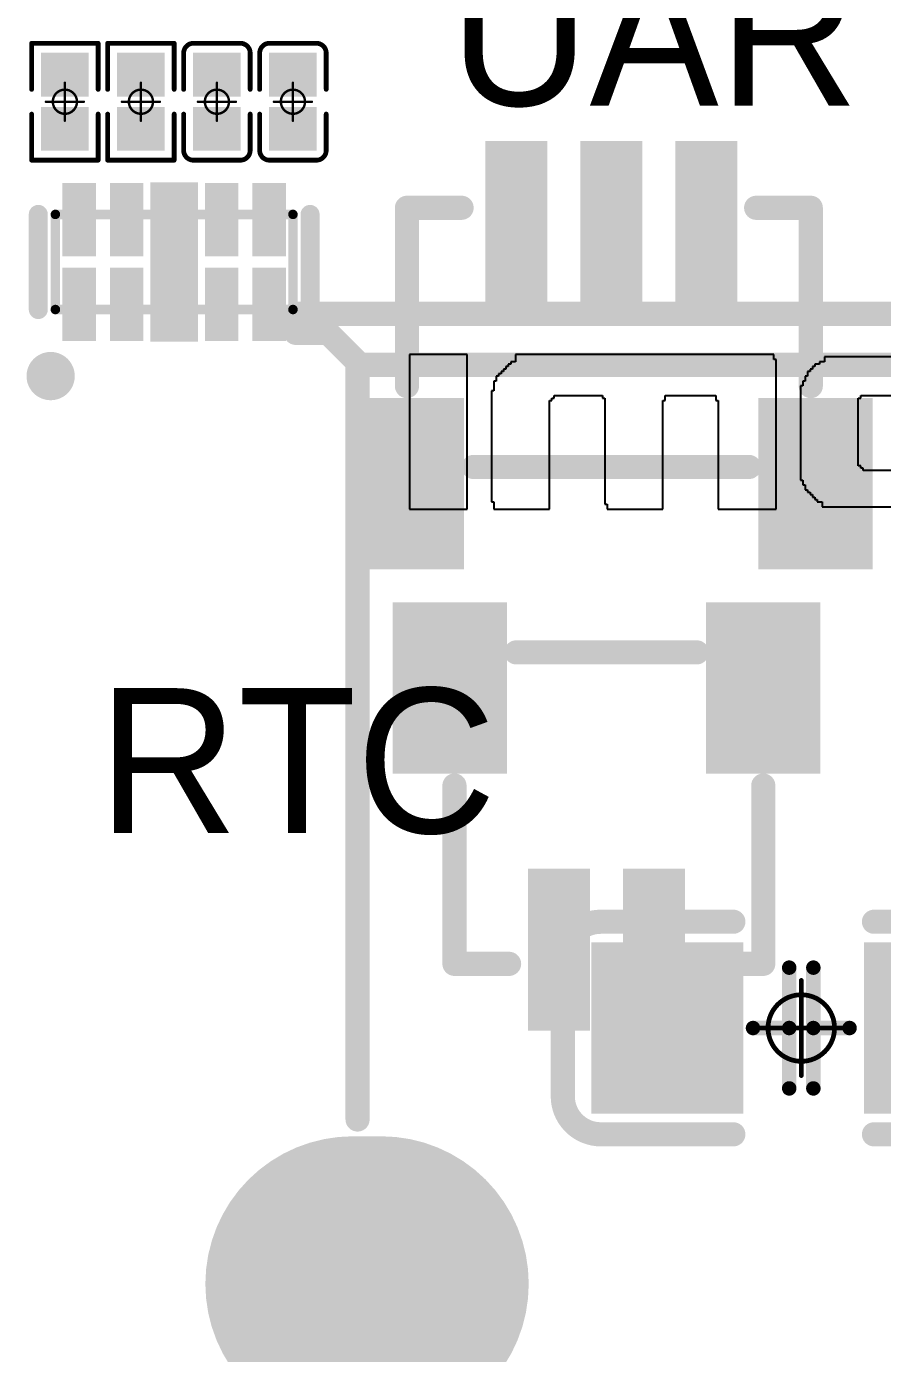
# Model space of a CAD drawing. Header units: millimetres. Extents: x 19.13 to 23.12, y 5.07 to 8.34.
# Drawn here: x 19.863 to 20.218, y 5.703 to 6.252 of the extents above; entities that cross this region are included whole.
import ezdxf

# ---------------------------------------------------------------- set-up
doc = ezdxf.new("R2010")
doc.units = ezdxf.units.MM
doc.header["$MEASUREMENT"] = 0
for name, color, linetype in [('BottomLayer', 5, 'Continuous'), ('BottomOverlay', 54, 'Continuous'), ('BottomPaste', 16, 'Continuous'), ('BottomSolder', 6, 'Continuous'), ('Mechanical13', 56, 'Continuous'), ('Mechanical15', 56, 'Continuous'), ('MidLayer1', 16, 'Continuous'), ('MidLayer2', 76, 'Continuous'), ('MidLayer3', 90, 'Continuous'), ('MidLayer4', 156, 'Continuous'), ('MultiLayer', 9, 'Continuous'), ('TopLayer', 1, 'Continuous'), ('TopOverlay', 2, 'Continuous'), ('TopPaste', 8, 'Continuous'), ('TopSolder', 216, 'Continuous')]:
    doc.layers.add(name, color=color, linetype=linetype)

# ---------------------------------------------------------------- blocks, each defined once
blk = doc.blocks.new('USB_HOST_2_112')
at = {"layer": 'BottomLayer', "const_width": 0.11417}
blk.add_lwpolyline([(0.11221, 0.26575), (0.11221, 0.25394)], dxfattribs=at)
at = {"layer": 'BottomLayer', "const_width": 0.05709}
for points in [[(0.08366, 0.26575, 1), (0.14075, 0.26575, 1)], [(0.08366, 0.25394, 1), (0.14075, 0.25394, 1)]]:
    blk.add_lwpolyline(points, format="xyb", close=True, dxfattribs=at)
at = {"layer": 'BottomSolder', "const_width": 0.12217}
blk.add_lwpolyline([(0.11221, 0.26575), (0.11221, 0.25394)], dxfattribs=at)
at = {"layer": 'BottomSolder', "const_width": 0.06109}
for points in [[(0.08166, 0.26575, 1), (0.14275, 0.26575, 1)], [(0.08166, 0.25394, 1), (0.14275, 0.25394, 1)]]:
    blk.add_lwpolyline(points, format="xyb", close=True, dxfattribs=at)
at = {"layer": 'MidLayer1', "const_width": 0.11417}
blk.add_lwpolyline([(0.11221, 0.26575), (0.11221, 0.25394)], dxfattribs=at)
at = {"layer": 'MidLayer1', "const_width": 0.05709}
for points in [[(0.08366, 0.26575, 1), (0.14075, 0.26575, 1)], [(0.08366, 0.25394, 1), (0.14075, 0.25394, 1)]]:
    blk.add_lwpolyline(points, format="xyb", close=True, dxfattribs=at)
at = {"layer": 'MidLayer2', "const_width": 0.11417}
blk.add_lwpolyline([(0.11221, 0.26575), (0.11221, 0.25394)], dxfattribs=at)
at = {"layer": 'MidLayer2', "const_width": 0.05709}
for points in [[(0.08366, 0.26575, 1), (0.14075, 0.26575, 1)], [(0.08366, 0.25394, 1), (0.14075, 0.25394, 1)]]:
    blk.add_lwpolyline(points, format="xyb", close=True, dxfattribs=at)
at = {"layer": 'MidLayer3', "const_width": 0.11417}
blk.add_lwpolyline([(0.11221, 0.26575), (0.11221, 0.25394)], dxfattribs=at)
at = {"layer": 'MidLayer3', "const_width": 0.05709}
for points in [[(0.08366, 0.26575, 1), (0.14075, 0.26575, 1)], [(0.08366, 0.25394, 1), (0.14075, 0.25394, 1)]]:
    blk.add_lwpolyline(points, format="xyb", close=True, dxfattribs=at)
at = {"layer": 'MidLayer4', "const_width": 0.11417}
blk.add_lwpolyline([(0.11221, 0.26575), (0.11221, 0.25394)], dxfattribs=at)
at = {"layer": 'MidLayer4', "const_width": 0.05709}
for points in [[(0.08366, 0.26575, 1), (0.14075, 0.26575, 1)], [(0.08366, 0.25394, 1), (0.14075, 0.25394, 1)]]:
    blk.add_lwpolyline(points, format="xyb", close=True, dxfattribs=at)
at = {"layer": 'MultiLayer', "const_width": 0.11417}
blk.add_lwpolyline([(0.11221, 0.26575), (0.11221, 0.25394)], dxfattribs=at)
at = {"layer": 'MultiLayer', "const_width": 0.05709}
for points in [[(0.08366, 0.26575, 1), (0.14075, 0.26575, 1)], [(0.08366, 0.25394, 1), (0.14075, 0.25394, 1)]]:
    blk.add_lwpolyline(points, format="xyb", close=True, dxfattribs=at)
at = {"layer": 'TopLayer', "const_width": 0.11417}
blk.add_lwpolyline([(0.11221, 0.26575), (0.11221, 0.25394)], dxfattribs=at)
at = {"layer": 'TopLayer', "const_width": 0.05709}
for points in [[(0.08366, 0.26575, 1), (0.14075, 0.26575, 1)], [(0.08366, 0.25394, 1), (0.14075, 0.25394, 1)]]:
    blk.add_lwpolyline(points, format="xyb", close=True, dxfattribs=at)
at = {"layer": 'TopOverlay', "const_width": 0.01}
for points in [[(0.51378, 0.28937), (0.50591, 0.28937)], [(0.50591, 0.27602), (0.50591, 0.28937)], [(0.51378, -0.28937), (0.51378, 0.28937)], [(0.49367, 0.26378), (0.50591, 0.27602)], [(0.49267, 0.26378), (0.18025, 0.26378)], [(0.49267, -0.26378), (0.49267, 0.26378)]]:
    blk.add_lwpolyline(points, dxfattribs=at)
at = {"layer": 'TopOverlay', "const_width": 0.005}
for points in [[(0.50341, 0.28937, 1), (0.50841, 0.28937, 1)], [(0.50341, 0.28937, 1), (0.50841, 0.28937, 1)], [(0.51128, 0.28937, 1), (0.51628, 0.28937, 1)], [(0.51128, 0.28937, 1), (0.51628, 0.28937, 1)], [(0.50341, 0.27602, 1), (0.50841, 0.27602, 1)], [(0.50341, 0.27602, 1), (0.50841, 0.27602, 1)], [(0.17775, 0.26378, 1), (0.18275, 0.26378, 1)], [(0.49017, 0.26378, 1), (0.49517, 0.26378, 1)], [(0.49017, 0.26378, 1), (0.49517, 0.26378, 1)], [(0.49117, 0.26378, 1), (0.49617, 0.26378, 1)]]:
    blk.add_lwpolyline(points, format="xyb", close=True, dxfattribs=at)
at = {"layer": 'TopSolder', "const_width": 0.12217}
blk.add_lwpolyline([(0.11221, 0.26575), (0.11221, 0.25394)], dxfattribs=at)
at = {"layer": 'TopSolder', "const_width": 0.06109}
for points in [[(0.08166, 0.26575, 1), (0.14275, 0.26575, 1)], [(0.08166, 0.25394, 1), (0.14275, 0.25394, 1)]]:
    blk.add_lwpolyline(points, format="xyb", close=True, dxfattribs=at)
blk = doc.blocks.new('C0201_128')
at = {"layer": 'Mechanical15'}
for points, const_width in [([(0.005, 0, 1), (-0.005, 0, 1)], 0.001), ([(-0.00025, 0.00787, 1), (0.00025, 0.00787, 1)], 0.0005), ([(-0.00812, 0, 1), (-0.00762, 0, 1)], 0.0005), ([(-0.00525, 0, 1), (-0.00475, 0, 1)], 0.0005), ([(0.00475, 0, 1), (0.00525, 0, 1)], 0.0005), ([(0.00762, 0, 1), (0.00812, 0, 1)], 0.0005), ([(-0.00025, -0.00787, 1), (0.00025, -0.00787, 1)], 0.0005)]:
    blk.add_lwpolyline(points, format="xyb", close=True, dxfattribs=dict(at, const_width=const_width))
at = {"layer": 'Mechanical15', "const_width": 0.001}
for points in [[(0, -0.00787), (0, 0.00787)], [(0.00787, 0), (-0.00787, 0)]]:
    blk.add_lwpolyline(points, dxfattribs=at)
at = {"layer": 'TopLayer'}
for points in [[(-0.01831, -0.00787), (-0.00413, -0.00787), (-0.01831, 0.00787), (-0.00413, 0.00787)], [(0.00413, -0.00787), (0.01831, -0.00787), (0.00413, 0.00787), (0.01831, 0.00787)]]:
    blk.add_solid(points, dxfattribs=at)
at = {"layer": 'TopOverlay', "const_width": 0.00197}
for points in [[(-0.02421, 0.0097, -0.414214), (-0.02013, 0.01378)], [(0.02013, 0.01378, -0.414214), (0.02421, 0.0097)], [(-0.02013, -0.01378, -0.414214), (-0.02421, -0.0097)], [(0.02421, -0.0097, -0.414214), (0.02013, -0.01378)]]:
    blk.add_lwpolyline(points, format="xyb", dxfattribs=at)
for points in [[(-0.00512, 0.01378), (-0.02013, 0.01378)], [(0.02013, 0.01378), (0.00512, 0.01378)], [(-0.02421, -0.0097), (-0.02421, 0.0097)], [(0.02421, -0.0097), (0.02421, 0.0097)], [(-0.00512, -0.01378), (-0.02013, -0.01378)], [(0.02013, -0.01378), (0.00512, -0.01378)]]:
    blk.add_lwpolyline(points, dxfattribs=at)
at = {"layer": 'TopOverlay', "const_width": 0.000984}
for points in [[(-0.02062, 0.01378, 1), (-0.01964, 0.01378, 1)], [(-0.02062, 0.01378, 1), (-0.01964, 0.01378, 1)], [(-0.00561, 0.01378, 1), (-0.00463, 0.01378, 1)], [(0.00463, 0.01378, 1), (0.00561, 0.01378, 1)], [(0.01964, 0.01378, 1), (0.02062, 0.01378, 1)], [(0.01964, 0.01378, 1), (0.02062, 0.01378, 1)], [(-0.0247, 0.0097, 1), (-0.02372, 0.0097, 1)], [(-0.0247, 0.0097, 1), (-0.02372, 0.0097, 1)], [(0.02372, 0.0097, 1), (0.0247, 0.0097, 1)], [(0.02372, 0.0097, 1), (0.0247, 0.0097, 1)], [(-0.0247, -0.0097, 1), (-0.02372, -0.0097, 1)], [(-0.0247, -0.0097, 1), (-0.02372, -0.0097, 1)], [(0.02372, -0.0097, 1), (0.0247, -0.0097, 1)], [(0.02372, -0.0097, 1), (0.0247, -0.0097, 1)], [(-0.02062, -0.01378, 1), (-0.01964, -0.01378, 1)], [(-0.02062, -0.01378, 1), (-0.01964, -0.01378, 1)], [(-0.00561, -0.01378, 1), (-0.00463, -0.01378, 1)], [(0.00463, -0.01378, 1), (0.00561, -0.01378, 1)], [(0.01964, -0.01378, 1), (0.02062, -0.01378, 1)], [(0.01964, -0.01378, 1), (0.02062, -0.01378, 1)]]:
    blk.add_lwpolyline(points, format="xyb", close=True, dxfattribs=at)
at = {"layer": 'TopPaste'}
for points in [[(-0.01831, -0.00787), (-0.00413, -0.00787), (-0.01831, 0.00787), (-0.00413, 0.00787)], [(0.00413, -0.00787), (0.01831, -0.00787), (0.00413, 0.00787), (0.01831, 0.00787)]]:
    blk.add_solid(points, dxfattribs=at)
at = {"layer": 'TopSolder'}
for points in [[(-0.02031, -0.00987), (-0.00213, -0.00987), (-0.02031, 0.00987), (-0.00213, 0.00987)], [(0.00213, -0.00987), (0.02031, -0.00987), (0.00213, 0.00987), (0.02031, 0.00987)]]:
    blk.add_solid(points, dxfattribs=at)
blk = doc.blocks.new('C0201_130')
at = {"layer": 'Mechanical15'}
for points, const_width in [([(0.005, 0, 1), (-0.005, 0, 1)], 0.001), ([(-0.00025, 0.00787, 1), (0.00025, 0.00787, 1)], 0.0005), ([(-0.00812, 0, 1), (-0.00762, 0, 1)], 0.0005), ([(-0.00525, 0, 1), (-0.00475, 0, 1)], 0.0005), ([(0.00475, 0, 1), (0.00525, 0, 1)], 0.0005), ([(0.00762, 0, 1), (0.00812, 0, 1)], 0.0005), ([(-0.00025, -0.00787, 1), (0.00025, -0.00787, 1)], 0.0005)]:
    blk.add_lwpolyline(points, format="xyb", close=True, dxfattribs=dict(at, const_width=const_width))
at = {"layer": 'Mechanical15', "const_width": 0.001}
for points in [[(0, -0.00787), (0, 0.00787)], [(0.00787, 0), (-0.00787, 0)]]:
    blk.add_lwpolyline(points, dxfattribs=at)
at = {"layer": 'TopLayer'}
for points in [[(-0.01831, -0.00787), (-0.00413, -0.00787), (-0.01831, 0.00787), (-0.00413, 0.00787)], [(0.00413, -0.00787), (0.01831, -0.00787), (0.00413, 0.00787), (0.01831, 0.00787)]]:
    blk.add_solid(points, dxfattribs=at)
at = {"layer": 'TopOverlay', "const_width": 0.00197}
for points in [[(-0.02421, 0.0097, -0.414214), (-0.02013, 0.01378)], [(0.02013, 0.01378, -0.414214), (0.02421, 0.0097)], [(-0.02013, -0.01378, -0.414214), (-0.02421, -0.0097)], [(0.02421, -0.0097, -0.414214), (0.02013, -0.01378)]]:
    blk.add_lwpolyline(points, format="xyb", dxfattribs=at)
for points in [[(-0.00512, 0.01378), (-0.02013, 0.01378)], [(0.02013, 0.01378), (0.00512, 0.01378)], [(-0.02421, -0.0097), (-0.02421, 0.0097)], [(0.02421, -0.0097), (0.02421, 0.0097)], [(-0.00512, -0.01378), (-0.02013, -0.01378)], [(0.02013, -0.01378), (0.00512, -0.01378)]]:
    blk.add_lwpolyline(points, dxfattribs=at)
at = {"layer": 'TopOverlay', "const_width": 0.000984}
for points in [[(-0.02062, 0.01378, 1), (-0.01964, 0.01378, 1)], [(-0.02062, 0.01378, 1), (-0.01964, 0.01378, 1)], [(-0.00561, 0.01378, 1), (-0.00463, 0.01378, 1)], [(0.00463, 0.01378, 1), (0.00561, 0.01378, 1)], [(0.01964, 0.01378, 1), (0.02062, 0.01378, 1)], [(0.01964, 0.01378, 1), (0.02062, 0.01378, 1)], [(-0.0247, 0.0097, 1), (-0.02372, 0.0097, 1)], [(-0.0247, 0.0097, 1), (-0.02372, 0.0097, 1)], [(0.02372, 0.0097, 1), (0.0247, 0.0097, 1)], [(0.02372, 0.0097, 1), (0.0247, 0.0097, 1)], [(-0.0247, -0.0097, 1), (-0.02372, -0.0097, 1)], [(-0.0247, -0.0097, 1), (-0.02372, -0.0097, 1)], [(0.02372, -0.0097, 1), (0.0247, -0.0097, 1)], [(0.02372, -0.0097, 1), (0.0247, -0.0097, 1)], [(-0.02062, -0.01378, 1), (-0.01964, -0.01378, 1)], [(-0.02062, -0.01378, 1), (-0.01964, -0.01378, 1)], [(-0.00561, -0.01378, 1), (-0.00463, -0.01378, 1)], [(0.00463, -0.01378, 1), (0.00561, -0.01378, 1)], [(0.01964, -0.01378, 1), (0.02062, -0.01378, 1)], [(0.01964, -0.01378, 1), (0.02062, -0.01378, 1)]]:
    blk.add_lwpolyline(points, format="xyb", close=True, dxfattribs=at)
at = {"layer": 'TopPaste'}
for points in [[(-0.01831, -0.00787), (-0.00413, -0.00787), (-0.01831, 0.00787), (-0.00413, 0.00787)], [(0.00413, -0.00787), (0.01831, -0.00787), (0.00413, 0.00787), (0.01831, 0.00787)]]:
    blk.add_solid(points, dxfattribs=at)
at = {"layer": 'TopSolder'}
for points in [[(-0.02031, -0.00987), (-0.00213, -0.00987), (-0.02031, 0.00987), (-0.00213, 0.00987)], [(0.00213, -0.00987), (0.02031, -0.00987), (0.00213, 0.00987), (0.02031, 0.00987)]]:
    blk.add_solid(points, dxfattribs=at)
blk = doc.blocks.new('R0201_307')
at = {"layer": 'Mechanical15'}
for points, const_width in [([(0.005, 0, 1), (-0.005, 0, 1)], 0.001), ([(-0.00025, 0.00787, 1), (0.00025, 0.00787, 1)], 0.0005), ([(-0.00812, 0, 1), (-0.00762, 0, 1)], 0.0005), ([(-0.00525, 0, 1), (-0.00475, 0, 1)], 0.0005), ([(0.00475, 0, 1), (0.00525, 0, 1)], 0.0005), ([(0.00762, 0, 1), (0.00812, 0, 1)], 0.0005), ([(-0.00025, -0.00787, 1), (0.00025, -0.00787, 1)], 0.0005)]:
    blk.add_lwpolyline(points, format="xyb", close=True, dxfattribs=dict(at, const_width=const_width))
at = {"layer": 'Mechanical15', "const_width": 0.001}
for points in [[(0, -0.00787), (0, 0.00787)], [(0.00787, 0), (-0.00787, 0)]]:
    blk.add_lwpolyline(points, dxfattribs=at)
at = {"layer": 'TopLayer'}
for points in [[(-0.01831, -0.00787), (-0.00413, -0.00787), (-0.01831, 0.00787), (-0.00413, 0.00787)], [(0.00413, -0.00787), (0.01831, -0.00787), (0.00413, 0.00787), (0.01831, 0.00787)]]:
    blk.add_solid(points, dxfattribs=at)
at = {"layer": 'TopOverlay', "const_width": 0.00197}
for points in [[(-0.00512, 0.01378), (-0.02421, 0.01378)], [(-0.02421, -0.01378), (-0.02421, 0.01378)], [(0.02421, 0.01378), (0.00512, 0.01378)], [(0.02421, -0.01378), (0.02421, 0.01378)], [(-0.00512, -0.01378), (-0.02421, -0.01378)], [(0.02421, -0.01378), (0.00512, -0.01378)]]:
    blk.add_lwpolyline(points, dxfattribs=at)
at = {"layer": 'TopOverlay', "const_width": 0.000984}
for points in [[(-0.0247, 0.01378, 1), (-0.02372, 0.01378, 1)], [(-0.0247, 0.01378, 1), (-0.02372, 0.01378, 1)], [(-0.00561, 0.01378, 1), (-0.00463, 0.01378, 1)], [(0.00463, 0.01378, 1), (0.00561, 0.01378, 1)], [(0.02372, 0.01378, 1), (0.0247, 0.01378, 1)], [(0.02372, 0.01378, 1), (0.0247, 0.01378, 1)], [(-0.0247, -0.01378, 1), (-0.02372, -0.01378, 1)], [(-0.0247, -0.01378, 1), (-0.02372, -0.01378, 1)], [(-0.00561, -0.01378, 1), (-0.00463, -0.01378, 1)], [(0.00463, -0.01378, 1), (0.00561, -0.01378, 1)], [(0.02372, -0.01378, 1), (0.0247, -0.01378, 1)], [(0.02372, -0.01378, 1), (0.0247, -0.01378, 1)]]:
    blk.add_lwpolyline(points, format="xyb", close=True, dxfattribs=at)
at = {"layer": 'TopPaste'}
for points in [[(-0.01831, -0.00787), (-0.00413, -0.00787), (-0.01831, 0.00787), (-0.00413, 0.00787)], [(0.00413, -0.00787), (0.01831, -0.00787), (0.00413, 0.00787), (0.01831, 0.00787)]]:
    blk.add_solid(points, dxfattribs=at)
at = {"layer": 'TopSolder'}
for points in [[(-0.02031, -0.00987), (-0.00213, -0.00987), (-0.02031, 0.00987), (-0.00213, 0.00987)], [(0.00213, -0.00987), (0.02031, -0.00987), (0.00213, 0.00987), (0.02031, 0.00987)]]:
    blk.add_solid(points, dxfattribs=at)
blk = doc.blocks.new('R0201_309')
at = {"layer": 'Mechanical15'}
for points, const_width in [([(0.005, 0, 1), (-0.005, 0, 1)], 0.001), ([(-0.00025, 0.00787, 1), (0.00025, 0.00787, 1)], 0.0005), ([(-0.00812, 0, 1), (-0.00762, 0, 1)], 0.0005), ([(-0.00525, 0, 1), (-0.00475, 0, 1)], 0.0005), ([(0.00475, 0, 1), (0.00525, 0, 1)], 0.0005), ([(0.00762, 0, 1), (0.00812, 0, 1)], 0.0005), ([(-0.00025, -0.00787, 1), (0.00025, -0.00787, 1)], 0.0005)]:
    blk.add_lwpolyline(points, format="xyb", close=True, dxfattribs=dict(at, const_width=const_width))
at = {"layer": 'Mechanical15', "const_width": 0.001}
for points in [[(0, -0.00787), (0, 0.00787)], [(0.00787, 0), (-0.00787, 0)]]:
    blk.add_lwpolyline(points, dxfattribs=at)
at = {"layer": 'TopLayer'}
for points in [[(-0.01831, -0.00787), (-0.00413, -0.00787), (-0.01831, 0.00787), (-0.00413, 0.00787)], [(0.00413, -0.00787), (0.01831, -0.00787), (0.00413, 0.00787), (0.01831, 0.00787)]]:
    blk.add_solid(points, dxfattribs=at)
at = {"layer": 'TopOverlay', "const_width": 0.00197}
for points in [[(-0.00512, 0.01378), (-0.02421, 0.01378)], [(-0.02421, -0.01378), (-0.02421, 0.01378)], [(0.02421, 0.01378), (0.00512, 0.01378)], [(0.02421, -0.01378), (0.02421, 0.01378)], [(-0.00512, -0.01378), (-0.02421, -0.01378)], [(0.02421, -0.01378), (0.00512, -0.01378)]]:
    blk.add_lwpolyline(points, dxfattribs=at)
at = {"layer": 'TopOverlay', "const_width": 0.000984}
for points in [[(-0.0247, 0.01378, 1), (-0.02372, 0.01378, 1)], [(-0.0247, 0.01378, 1), (-0.02372, 0.01378, 1)], [(-0.00561, 0.01378, 1), (-0.00463, 0.01378, 1)], [(0.00463, 0.01378, 1), (0.00561, 0.01378, 1)], [(0.02372, 0.01378, 1), (0.0247, 0.01378, 1)], [(0.02372, 0.01378, 1), (0.0247, 0.01378, 1)], [(-0.0247, -0.01378, 1), (-0.02372, -0.01378, 1)], [(-0.0247, -0.01378, 1), (-0.02372, -0.01378, 1)], [(-0.00561, -0.01378, 1), (-0.00463, -0.01378, 1)], [(0.00463, -0.01378, 1), (0.00561, -0.01378, 1)], [(0.02372, -0.01378, 1), (0.0247, -0.01378, 1)], [(0.02372, -0.01378, 1), (0.0247, -0.01378, 1)]]:
    blk.add_lwpolyline(points, format="xyb", close=True, dxfattribs=at)
at = {"layer": 'TopPaste'}
for points in [[(-0.01831, -0.00787), (-0.00413, -0.00787), (-0.01831, 0.00787), (-0.00413, 0.00787)], [(0.00413, -0.00787), (0.01831, -0.00787), (0.00413, 0.00787), (0.01831, 0.00787)]]:
    blk.add_solid(points, dxfattribs=at)
at = {"layer": 'TopSolder'}
for points in [[(-0.02031, -0.00987), (-0.00213, -0.00987), (-0.02031, 0.00987), (-0.00213, 0.00987)], [(0.00213, -0.00987), (0.02031, -0.00987), (0.00213, 0.00987), (0.02031, 0.00987)]]:
    blk.add_solid(points, dxfattribs=at)
blk = doc.blocks.new('C1206_B_437')
at = {"layer": 'BottomLayer'}
for points in [[(-0.08301, -0.0315), (-0.02801, -0.0315), (-0.08301, 0.0315), (-0.02801, 0.0315)], [(0.02998, -0.0315), (0.08498, -0.0315), (0.02998, 0.0315), (0.08498, 0.0315)]]:
    blk.add_solid(points, dxfattribs=at)
at = {"layer": 'BottomOverlay', "const_width": 0.01}
for points in [[(-0.09882, 0.02825, -0.414214), (-0.08307, 0.044)], [(0.08504, 0.044, -0.414214), (0.10079, 0.02825)], [(-0.08307, -0.044, -0.414214), (-0.09882, -0.02825)], [(0.10079, -0.02825, -0.414214), (0.08504, -0.044)]]:
    blk.add_lwpolyline(points, format="xyb", dxfattribs=at)
at = {"layer": 'BottomOverlay'}
for points, const_width in [([(-0.08346, 0.044), (-0.02815, 0.044)], 0.01), ([(0.03012, 0.044), (0.08543, 0.044)], 0.01), ([(-0.09882, -0.02825), (-0.09882, 0.02717)], 0.01), ([(-0.005, -0.025), (-0.005, 0.025)], 0.006), ([(0.005, -0.025), (0.005, 0.025)], 0.006), ([(0.10079, -0.02825), (0.10079, 0.02717)], 0.01), ([(-0.02, 0), (-0.005, 0)], 0.006), ([(0.005, 0), (0.02, 0)], 0.006), ([(-0.08346, -0.044), (-0.02815, -0.044)], 0.01), ([(0.03012, -0.044), (0.08543, -0.044)], 0.01)]:
    blk.add_lwpolyline(points, dxfattribs=dict(at, const_width=const_width))
for points, const_width in [([(-0.08596, 0.044, 1), (-0.08096, 0.044, 1)], 0.005), ([(-0.08557, 0.044, 1), (-0.08057, 0.044, 1)], 0.005), ([(-0.03065, 0.044, 1), (-0.02565, 0.044, 1)], 0.005), ([(0.02762, 0.044, 1), (0.03262, 0.044, 1)], 0.005), ([(0.08254, 0.044, 1), (0.08754, 0.044, 1)], 0.005), ([(0.08293, 0.044, 1), (0.08793, 0.044, 1)], 0.005), ([(-0.10132, 0.02825, 1), (-0.09632, 0.02825, 1)], 0.005), ([(0.09829, 0.02825, 1), (0.10329, 0.02825, 1)], 0.005), ([(-0.10132, 0.02717, 1), (-0.09632, 0.02717, 1)], 0.005), ([(-0.0065, 0.025, 1), (-0.0035, 0.025, 1)], 0.003), ([(0.0035, 0.025, 1), (0.0065, 0.025, 1)], 0.003), ([(0.09829, 0.02717, 1), (0.10329, 0.02717, 1)], 0.005), ([(-0.0215, 0, 1), (-0.0185, 0, 1)], 0.003), ([(-0.0065, 0, 1), (-0.0035, 0, 1)], 0.003), ([(0.0035, 0, 1), (0.0065, 0, 1)], 0.003), ([(0.0185, 0, 1), (0.0215, 0, 1)], 0.003), ([(-0.10132, -0.02825, 1), (-0.09632, -0.02825, 1)], 0.005), ([(-0.10132, -0.02825, 1), (-0.09632, -0.02825, 1)], 0.005), ([(-0.0065, -0.025, 1), (-0.0035, -0.025, 1)], 0.003), ([(0.0035, -0.025, 1), (0.0065, -0.025, 1)], 0.003), ([(0.09829, -0.02825, 1), (0.10329, -0.02825, 1)], 0.005), ([(0.09829, -0.02825, 1), (0.10329, -0.02825, 1)], 0.005), ([(-0.08596, -0.044, 1), (-0.08096, -0.044, 1)], 0.005), ([(-0.08557, -0.044, 1), (-0.08057, -0.044, 1)], 0.005), ([(-0.03065, -0.044, 1), (-0.02565, -0.044, 1)], 0.005), ([(0.02762, -0.044, 1), (0.03262, -0.044, 1)], 0.005), ([(0.08254, -0.044, 1), (0.08754, -0.044, 1)], 0.005), ([(0.08293, -0.044, 1), (0.08793, -0.044, 1)], 0.005)]:
    blk.add_lwpolyline(points, format="xyb", close=True, dxfattribs=dict(at, const_width=const_width))
at = {"layer": 'BottomPaste'}
for points in [[(-0.08301, -0.0315), (-0.02801, -0.0315), (-0.08301, 0.0315), (-0.02801, 0.0315)], [(0.02998, -0.0315), (0.08498, -0.0315), (0.02998, 0.0315), (0.08498, 0.0315)]]:
    blk.add_solid(points, dxfattribs=at)
at = {"layer": 'BottomSolder'}
for points in [[(-0.08701, -0.0355), (-0.02401, -0.0355), (-0.08701, 0.0355), (-0.02401, 0.0355)], [(0.02598, -0.0355), (0.08898, -0.0355), (0.02598, 0.0355), (0.08898, 0.0355)]]:
    blk.add_solid(points, dxfattribs=at)
at = {"layer": 'Mechanical15', "const_width": 0.00197}
for points in [[(0, -0.01969), (0, 0.01969)], [(-0.01969, 0), (0.01969, 0)]]:
    blk.add_lwpolyline(points, dxfattribs=at)
at = {"layer": 'Mechanical15'}
for points, const_width in [([(-0.00049, 0.01969, 1), (0.00049, 0.01969, 1)], 0.000984), ([(0.01378, 0, 1), (-0.01378, 0, 1)], 0.00197), ([(-0.02018, 0, 1), (-0.01919, 0, 1)], 0.000984), ([(-0.01427, 0, 1), (-0.01329, 0, 1)], 0.000984), ([(0.01329, 0, 1), (0.01427, 0, 1)], 0.000984), ([(0.01919, 0, 1), (0.02018, 0, 1)], 0.000984), ([(-0.00049, -0.01969, 1), (0.00049, -0.01969, 1)], 0.000984)]:
    blk.add_lwpolyline(points, format="xyb", close=True, dxfattribs=dict(at, const_width=const_width))
blk = doc.blocks.new('DSON_10_442')
at = {"layer": 'Mechanical13', "const_width": 0.00394}
for points in [[(-0.04921, 0.01969), (0.04921, 0.01969)], [(-0.04921, -0.01969), (-0.04921, 0.01969)], [(0.04921, -0.01969), (0.04921, 0.01969)], [(-0.04921, -0.01969), (0.04921, -0.01969)]]:
    blk.add_lwpolyline(points, dxfattribs=at)
at = {"layer": 'Mechanical13', "const_width": 0.00197}
for points in [[(-0.0502, 0.01969, 1), (-0.04823, 0.01969, 1)], [(-0.0502, 0.01969, 1), (-0.04823, 0.01969, 1)], [(0.04823, 0.01969, 1), (0.0502, 0.01969, 1)], [(0.04823, 0.01969, 1), (0.0502, 0.01969, 1)], [(-0.0502, -0.01969, 1), (-0.04823, -0.01969, 1)], [(-0.0502, -0.01969, 1), (-0.04823, -0.01969, 1)], [(0.04823, -0.01969, 1), (0.0502, -0.01969, 1)], [(0.04823, -0.01969, 1), (0.0502, -0.01969, 1)]]:
    blk.add_lwpolyline(points, format="xyb", close=True, dxfattribs=at)
at = {"layer": 'TopLayer'}
for points in [[(-0.04429, 0.00431), (-0.03445, 0.00431), (-0.04429, 0.03069), (-0.03445, 0.03069)], [(-0.02461, 0.00431), (-0.01476, 0.00431), (-0.02461, 0.03069), (-0.01476, 0.03069)], [(-0.00787, -0.004), (0.00787, -0.004), (-0.00787, 0.031), (0.00787, 0.031)], [(0.01476, 0.00431), (0.02461, 0.00431), (0.01476, 0.03069), (0.02461, 0.03069)], [(0.03445, 0.00431), (0.04429, 0.00431), (0.03445, 0.03069), (0.04429, 0.03069)], [(-0.00787, -0.031), (0.00787, -0.031), (-0.00787, 0.004), (0.00787, 0.004)], [(-0.04429, -0.03069), (-0.03445, -0.03069), (-0.04429, -0.00431), (-0.03445, -0.00431)], [(-0.02461, -0.03069), (-0.01476, -0.03069), (-0.02461, -0.00431), (-0.01476, -0.00431)], [(0.01476, -0.03069), (0.02461, -0.03069), (0.01476, -0.00431), (0.02461, -0.00431)], [(0.03445, -0.03069), (0.04429, -0.03069), (0.03445, -0.00431), (0.04429, -0.00431)]]:
    blk.add_solid(points, dxfattribs=at)
at = {"layer": 'TopOverlay', "const_width": 0.00787}
for points in [[(-0.0563, -0.01969), (-0.0563, 0.01969)], [(0.0563, -0.01969), (0.0563, 0.01969)]]:
    blk.add_lwpolyline(points, dxfattribs=at)
at = {"layer": 'TopOverlay'}
for points, const_width in [([(-0.05827, 0.01969, 1), (-0.05433, 0.01969, 1)], 0.00394), ([(0.05433, 0.01969, 1), (0.05827, 0.01969, 1)], 0.00394), ([(-0.05827, -0.01969, 1), (-0.05433, -0.01969, 1)], 0.00394), ([(0.05433, -0.01969, 1), (0.05827, -0.01969, 1)], 0.00394), ([(-0.04618, -0.04724, 1), (-0.05618, -0.04724, 1)], 0.01), ([(-0.05868, -0.04724, 1), (-0.05368, -0.04724, 1)], 0.005), ([(-0.04868, -0.04724, 1), (-0.04368, -0.04724, 1)], 0.005)]:
    blk.add_lwpolyline(points, format="xyb", close=True, dxfattribs=dict(at, const_width=const_width))
at = {"layer": 'TopPaste'}
for points in [[(-0.04429, 0.00431), (-0.03445, 0.00431), (-0.04429, 0.03069), (-0.03445, 0.03069)], [(-0.02461, 0.00431), (-0.01476, 0.00431), (-0.02461, 0.03069), (-0.01476, 0.03069)], [(-0.00787, -0.004), (0.00787, -0.004), (-0.00787, 0.031), (0.00787, 0.031)], [(0.01476, 0.00431), (0.02461, 0.00431), (0.01476, 0.03069), (0.02461, 0.03069)], [(0.03445, 0.00431), (0.04429, 0.00431), (0.03445, 0.03069), (0.04429, 0.03069)], [(-0.00787, -0.031), (0.00787, -0.031), (-0.00787, 0.004), (0.00787, 0.004)], [(-0.04429, -0.03069), (-0.03445, -0.03069), (-0.04429, -0.00431), (-0.03445, -0.00431)], [(-0.02461, -0.03069), (-0.01476, -0.03069), (-0.02461, -0.00431), (-0.01476, -0.00431)], [(0.01476, -0.03069), (0.02461, -0.03069), (0.01476, -0.00431), (0.02461, -0.00431)], [(0.03445, -0.03069), (0.04429, -0.03069), (0.03445, -0.00431), (0.04429, -0.00431)]]:
    blk.add_solid(points, dxfattribs=at)
at = {"layer": 'TopSolder'}
for points in [[(-0.00987, -0.006), (0.00987, -0.006), (-0.00987, 0.033), (0.00987, 0.033)], [(-0.04629, 0.00231), (-0.03245, 0.00231), (-0.04629, 0.03269), (-0.03245, 0.03269)], [(-0.02661, 0.00231), (-0.01276, 0.00231), (-0.02661, 0.03269), (-0.01276, 0.03269)], [(0.01276, 0.00231), (0.02661, 0.00231), (0.01276, 0.03269), (0.02661, 0.03269)], [(0.03245, 0.00231), (0.04629, 0.00231), (0.03245, 0.03269), (0.04629, 0.03269)], [(-0.00987, -0.033), (0.00987, -0.033), (-0.00987, 0.006), (0.00987, 0.006)], [(-0.04629, -0.03269), (-0.03245, -0.03269), (-0.04629, -0.00231), (-0.03245, -0.00231)], [(-0.02661, -0.03269), (-0.01276, -0.03269), (-0.02661, -0.00231), (-0.01276, -0.00231)], [(0.01276, -0.03269), (0.02661, -0.03269), (0.01276, -0.00231), (0.02661, -0.00231)], [(0.03245, -0.03269), (0.04629, -0.03269), (0.03245, -0.00231), (0.04629, -0.00231)]]:
    blk.add_solid(points, dxfattribs=at)
blk = doc.blocks.new('SH1_0_2P_VM_445')
at = {"layer": 'TopLayer'}
for points in [[(-0.02854, 0.02461), (-0.01083, 0.02461), (-0.02854, 0.08366), (-0.01083, 0.08366)], [(0.01083, 0.02461), (0.02854, 0.02461), (0.01083, 0.08366), (0.02854, 0.08366)], [(-0.08465, -0.08563), (-0.04528, -0.08563), (-0.08465, -0.02264), (-0.04528, -0.02264)], [(0.08465, -0.02264), (0.04528, -0.02264), (0.08465, -0.08563), (0.04528, -0.08563)]]:
    blk.add_solid(points, dxfattribs=at)
at = {"layer": 'TopOverlay', "const_width": 0.01}
for points in [[(-0.04232, 0.06004), (-0.06496, 0.06004)], [(-0.06496, 0.06004), (-0.06496, -0.01378)], [(0.06299, 0.06004), (0.04035, 0.06004)], [(0.06299, 0.06004), (0.06299, -0.01378)], [(0.0374, -0.0689), (-0.0374, -0.0689)]]:
    blk.add_lwpolyline(points, dxfattribs=at)
at = {"layer": 'TopOverlay', "const_width": 0.005}
for points in [[(-0.06746, 0.06004, 1), (-0.06246, 0.06004, 1)], [(-0.06746, 0.06004, 1), (-0.06246, 0.06004, 1)], [(-0.04482, 0.06004, 1), (-0.03982, 0.06004, 1)], [(0.03785, 0.06004, 1), (0.04285, 0.06004, 1)], [(0.06049, 0.06004, 1), (0.06549, 0.06004, 1)], [(0.06049, 0.06004, 1), (0.06549, 0.06004, 1)], [(-0.06746, -0.01378, 1), (-0.06246, -0.01378, 1)], [(0.06049, -0.01378, 1), (0.06549, -0.01378, 1)], [(-0.0399, -0.0689, 1), (-0.0349, -0.0689, 1)], [(0.0349, -0.0689, 1), (0.0399, -0.0689, 1)]]:
    blk.add_lwpolyline(points, format="xyb", close=True, dxfattribs=at)
at = {"layer": 'TopPaste'}
for points in [[(-0.02854, 0.02461), (-0.01083, 0.02461), (-0.02854, 0.08366), (-0.01083, 0.08366)], [(0.01083, 0.02461), (0.02854, 0.02461), (0.01083, 0.08366), (0.02854, 0.08366)], [(-0.08465, -0.08563), (-0.04528, -0.08563), (-0.08465, -0.02264), (-0.04528, -0.02264)], [(0.08465, -0.02264), (0.04528, -0.02264), (0.08465, -0.08563), (0.04528, -0.08563)]]:
    blk.add_solid(points, dxfattribs=at)
at = {"layer": 'TopSolder'}
for points in [[(-0.03254, 0.02061), (-0.00683, 0.02061), (-0.03254, 0.08766), (-0.00683, 0.08766)], [(0.00683, 0.02061), (0.03254, 0.02061), (0.00683, 0.08766), (0.03254, 0.08766)], [(-0.08865, -0.08963), (-0.04128, -0.08963), (-0.08865, -0.01864), (-0.04128, -0.01864)], [(0.08865, -0.01864), (0.04128, -0.01864), (0.08865, -0.08963), (0.04128, -0.08963)]]:
    blk.add_solid(points, dxfattribs=at)
blk = doc.blocks.new('SH1_0_3P_VM_506')
at = {"layer": 'TopLayer'}
for points in [[(-0.04823, 0.02854), (-0.03051, 0.02854), (-0.04823, 0.0876), (-0.03051, 0.0876)], [(-0.00886, 0.02854), (0.00886, 0.02854), (-0.00886, 0.0876), (0.00886, 0.0876)], [(0.03051, 0.02854), (0.04823, 0.02854), (0.03051, 0.0876), (0.04823, 0.0876)], [(-0.10434, -0.08169), (-0.06497, -0.08169), (-0.10434, -0.0187), (-0.06497, -0.0187)], [(0.10434, -0.0187), (0.06497, -0.0187), (0.10434, -0.08169), (0.06497, -0.08169)]]:
    blk.add_solid(points, dxfattribs=at)
at = {"layer": 'TopOverlay', "const_width": 0.01}
for points in [[(-0.08465, 0.06398), (-0.06201, 0.06398)], [(-0.08465, -0.00984), (-0.08465, 0.06398)], [(0.06004, 0.06398), (0.08268, 0.06398)], [(0.08268, -0.00984), (0.08268, 0.06398)], [(-0.05709, -0.04331), (0.05709, -0.04331)]]:
    blk.add_lwpolyline(points, dxfattribs=at)
at = {"layer": 'TopOverlay', "const_width": 0.005}
for points in [[(-0.08715, 0.06398, 1), (-0.08215, 0.06398, 1)], [(-0.08715, 0.06398, 1), (-0.08215, 0.06398, 1)], [(-0.06451, 0.06398, 1), (-0.05951, 0.06398, 1)], [(0.05754, 0.06398, 1), (0.06254, 0.06398, 1)], [(0.08018, 0.06398, 1), (0.08518, 0.06398, 1)], [(0.08018, 0.06398, 1), (0.08518, 0.06398, 1)], [(-0.08715, -0.00984, 1), (-0.08215, -0.00984, 1)], [(0.08018, -0.00984, 1), (0.08518, -0.00984, 1)], [(-0.05959, -0.04331, 1), (-0.05459, -0.04331, 1)], [(0.05459, -0.04331, 1), (0.05959, -0.04331, 1)]]:
    blk.add_lwpolyline(points, format="xyb", close=True, dxfattribs=at)
at = {"layer": 'TopPaste'}
for points in [[(-0.04823, 0.02854), (-0.03051, 0.02854), (-0.04823, 0.0876), (-0.03051, 0.0876)], [(-0.00886, 0.02854), (0.00886, 0.02854), (-0.00886, 0.0876), (0.00886, 0.0876)], [(0.03051, 0.02854), (0.04823, 0.02854), (0.03051, 0.0876), (0.04823, 0.0876)], [(-0.10434, -0.08169), (-0.06497, -0.08169), (-0.10434, -0.0187), (-0.06497, -0.0187)], [(0.10434, -0.0187), (0.06497, -0.0187), (0.10434, -0.08169), (0.06497, -0.08169)]]:
    blk.add_solid(points, dxfattribs=at)
at = {"layer": 'TopSolder'}
for points in [[(-0.05223, 0.02454), (-0.02651, 0.02454), (-0.05223, 0.0916), (-0.02651, 0.0916)], [(-0.01286, 0.02454), (0.01286, 0.02454), (-0.01286, 0.0916), (0.01286, 0.0916)], [(0.02651, 0.02454), (0.05223, 0.02454), (0.02651, 0.0916), (0.05223, 0.0916)], [(-0.10834, -0.08569), (-0.06097, -0.08569), (-0.10834, -0.0147), (-0.06097, -0.0147)], [(0.10834, -0.0147), (0.06097, -0.0147), (0.10834, -0.08569), (0.06097, -0.08569)]]:
    blk.add_solid(points, dxfattribs=at)
blk = doc.blocks.new('HDMI_LOGO_365_70MIL__B_515')
at = {"layer": 'BottomOverlay'}
for p, q in [((-0.16575, 0.02928), (-0.1907, 0.02928)), ((-0.1907, 0.02928), (-0.1907, -0.03472)), ((-0.1657, 0.02628), (-0.16575, 0.02928)), ((-0.0977, 0.02928), (-0.1227, 0.02928)), ((-0.1227, 0.02928), (-0.1227, 0.00828)), ((-0.0977, -0.03472), (-0.0977, 0.02928)), ((-0.0027, 0.02828), (-0.0867, 0.02828)), ((-0.0867, 0.02828), (-0.0867, 0.02728)), ((-0.0027, 0.02628), (-0.0027, 0.02828)), ((0.0403, 0.02928), (0.0163, 0.02928)), ((0.0163, 0.02928), (0.0163, -0.03272)), ((0.0403, -0.01572), (0.0403, 0.02928)), ((0.0863, 0.02928), (0.0633, 0.02928)), ((0.0633, 0.02928), (0.0633, -0.01572)), ((0.0863, 0.02728), (0.0863, 0.02928)), ((0.1333, 0.02928), (0.1103, 0.02928)), ((0.1103, 0.02928), (0.1103, -0.01572)), ((0.1333, 0.02628), (0.1333, 0.02928)), ((0.1683, 0.02928), (0.1443, 0.02928)), ((0.1443, 0.02928), (0.1443, -0.03472)), ((0.1683, -0.03472), (0.1683, 0.02928)), ((-0.1657, 0.00828), (-0.1657, 0.02628)), ((-0.0867, 0.02628), (-0.0877, 0.02628)), ((-0.0877, 0.02628), (-0.0877, -0.00572)), ((-0.0867, 0.02728), (-0.0867, 0.02628)), ((-0.0007, 0.02628), (-0.0027, 0.02628)), ((-0.0007, 0.02528), (-0.0007, 0.02628)), ((0.0003, 0.02528), (-0.0007, 0.02528)), ((0.0003, 0.02428), (0.0003, 0.02528)), ((0.0013, 0.02428), (0.0003, 0.02428)), ((0.0013, 0.02328), (0.0013, 0.02428)), ((0.0023, 0.02328), (0.0013, 0.02328)), ((0.0023, 0.02228), (0.0023, 0.02328)), ((0.0033, 0.02228), (0.0023, 0.02228)), ((0.0033, 0.02128), (0.0033, 0.02228)), ((0.0873, 0.02728), (0.0863, 0.02728)), ((0.0873, -0.01672), (0.0873, 0.02728)), ((0.1343, 0.02628), (0.1333, 0.02628)), ((0.1343, -0.01972), (0.1343, 0.02628)), ((0.0043, 0.02128), (0.0033, 0.02128)), ((0.0043, 0.01928), (0.0043, 0.02128)), ((0.0053, 0.01928), (0.0043, 0.01928)), ((0.0053, 0.01728), (0.0053, 0.01928)), ((0.0063, 0.01728), (0.0053, 0.01728)), ((0.0063, -0.02172), (0.0063, 0.01728)), ((-0.0627, 0.01028), (-0.0627, 0.01228)), ((-0.0627, 0.01228), (-0.0617, 0.01228)), ((-0.0617, 0.01228), (-0.0617, 0.01328)), ((-0.0617, 0.01328), (-0.0197, 0.01328)), ((-0.0197, 0.01328), (-0.0197, 0.01228)), ((-0.0197, 0.01228), (-0.0187, 0.01228)), ((-0.0187, 0.01228), (-0.0187, 0.01128)), ((-0.0187, 0.01128), (-0.0177, 0.01128)), ((-0.0177, 0.01128), (-0.0177, -0.01672)), ((-0.1647, 0.00828), (-0.1657, 0.00828)), ((-0.1647, 0.00728), (-0.1647, 0.00828)), ((-0.1637, 0.00728), (-0.1647, 0.00728)), ((-0.1637, 0.00628), (-0.1637, 0.00728)), ((-0.1257, 0.00628), (-0.1637, 0.00628)), ((-0.1237, 0.00728), (-0.1257, 0.00728)), ((-0.1257, 0.00728), (-0.1257, 0.00628)), ((-0.1227, 0.00828), (-0.1237, 0.00828)), ((-0.1237, 0.00828), (-0.1237, 0.00728)), ((-0.0637, -0.00672), (-0.0637, 0.01028)), ((-0.0637, 0.01028), (-0.0627, 0.01028)), ((-0.1657, -0.03072), (-0.1657, -0.00972)), ((-0.1657, -0.00972), (-0.1647, -0.00972)), ((-0.1647, -0.00972), (-0.1647, -0.00872)), ((-0.1647, -0.00872), (-0.1237, -0.00872)), ((-0.1237, -0.00872), (-0.1237, -0.01072)), ((-0.1237, -0.01072), (-0.1227, -0.01072)), ((-0.1227, -0.01072), (-0.1227, -0.03472)), ((-0.0877, -0.00572), (-0.0867, -0.00572)), ((-0.0867, -0.00572), (-0.0867, -0.00772)), ((-0.0867, -0.00772), (-0.0837, -0.00772)), ((-0.0837, -0.00772), (-0.0837, -0.00872)), ((-0.0837, -0.00872), (-0.0657, -0.00872)), ((-0.0657, -0.00872), (-0.0657, -0.00772)), ((-0.0657, -0.00772), (-0.0647, -0.00772)), ((-0.0647, -0.00772), (-0.0647, -0.00672)), ((-0.0647, -0.00672), (-0.0637, -0.00672)), ((0.0413, -0.01572), (0.0403, -0.01572)), ((0.0413, -0.01772), (0.0413, -0.01572)), ((0.0633, -0.01572), (0.0623, -0.01572)), ((0.0623, -0.01572), (0.0623, -0.01772)), ((0.1103, -0.01572), (0.1093, -0.01572)), ((0.1093, -0.01572), (0.1093, -0.01672)), ((-0.0867, -0.02072), (-0.0877, -0.02072)), ((-0.0877, -0.02072), (-0.0877, -0.03172)), ((-0.0857, -0.01972), (-0.0867, -0.01972)), ((-0.0867, -0.01972), (-0.0867, -0.02072)), ((-0.0837, -0.01872), (-0.0857, -0.01872)), ((-0.0857, -0.01872), (-0.0857, -0.01972)), ((-0.0187, -0.01772), (-0.0837, -0.01772)), ((-0.0837, -0.01772), (-0.0837, -0.01872)), ((-0.0177, -0.01672), (-0.0187, -0.01672)), ((-0.0187, -0.01672), (-0.0187, -0.01772)), ((0.0053, -0.02372), (0.0053, -0.02172)), ((0.0053, -0.02172), (0.0063, -0.02172)), ((0.0623, -0.01772), (0.0413, -0.01772)), ((0.0883, -0.01672), (0.0873, -0.01672)), ((0.0883, -0.01772), (0.0883, -0.01672)), ((0.1083, -0.01772), (0.0883, -0.01772)), ((0.1093, -0.01672), (0.1083, -0.01672)), ((0.1083, -0.01672), (0.1083, -0.01772)), ((0.1333, -0.02372), (0.1333, -0.01972)), ((0.1333, -0.01972), (0.1343, -0.01972)), ((0.0033, -0.02772), (0.0033, -0.02572)), ((0.0033, -0.02572), (0.0043, -0.02572)), ((0.0043, -0.02572), (0.0043, -0.02372)), ((0.0043, -0.02372), (0.0053, -0.02372)), ((0.1303, -0.02772), (0.1303, -0.02672)), ((0.1303, -0.02672), (0.1313, -0.02672)), ((0.1313, -0.02672), (0.1313, -0.02572)), ((0.1313, -0.02572), (0.1323, -0.02572)), ((0.1323, -0.02572), (0.1323, -0.02372)), ((0.1323, -0.02372), (0.1333, -0.02372)), ((-0.16575, -0.03465), (-0.1657, -0.03072)), ((-0.0877, -0.03172), (-0.0867, -0.03172)), ((-0.0867, -0.03172), (-0.0867, -0.03372)), ((-0.0037, -0.03372), (-0.0037, -0.03172)), ((-0.0037, -0.03172), (-0.0017, -0.03172)), ((-0.0017, -0.03172), (-0.0017, -0.03072)), ((-0.0017, -0.03072), (0.0003, -0.03072)), ((0.0003, -0.03072), (0.0003, -0.02972)), ((0.0003, -0.02972), (0.0013, -0.02972)), ((0.0013, -0.02972), (0.0013, -0.02872)), ((0.0013, -0.02872), (0.0023, -0.02872)), ((0.0023, -0.02872), (0.0023, -0.02772)), ((0.0023, -0.02772), (0.0033, -0.02772)), ((0.0163, -0.03272), (0.0173, -0.03272)), ((0.0173, -0.03272), (0.0173, -0.03472)), ((0.1243, -0.03472), (0.1243, -0.03172)), ((0.1243, -0.03172), (0.1263, -0.03172)), ((0.1263, -0.03172), (0.1263, -0.03072)), ((0.1263, -0.03072), (0.1273, -0.03072)), ((0.1273, -0.03072), (0.1273, -0.02972)), ((0.1273, -0.02972), (0.1283, -0.02972)), ((0.1283, -0.02972), (0.1283, -0.02872)), ((0.1283, -0.02872), (0.1293, -0.02872)), ((0.1293, -0.02872), (0.1293, -0.02772)), ((0.1293, -0.02772), (0.1303, -0.02772)), ((-0.1907, -0.03472), (-0.16675, -0.03472)), ((-0.16675, -0.03472), (-0.16575, -0.03465)), ((-0.1227, -0.03472), (-0.0977, -0.03472)), ((-0.0867, -0.03372), (-0.0037, -0.03372)), ((0.0173, -0.03472), (0.1243, -0.03472)), ((0.1443, -0.03472), (0.1683, -0.03472))]:
    blk.add_line(p, q, dxfattribs=at)

msp = doc.modelspace()

# ---------------------------------------------------------------- block references
for name, p, rotation in [('R0201_307', (19.87908, 6.22116), 90), ('R0201_309', (19.91058, 6.22116), 90), ('C0201_130', (19.94207, 6.22116), 90), ('C0201_128', (19.97357, 6.22116), 90), ('SH1_0_3P_VM_506', (20.10546, 6.11327), 360), ('DSON_10_442', (19.92436, 6.15482), 360), ('USB_HOST_2_112', (20.26412, 5.61957), 90), ('HDMI_LOGO_365_70MIL__B_515', (20.19011, 6.08177), 180), ('SH1_0_2P_VM_445', (20.10349, 5.92429), 180), ('C1206_B_437', (20.1842, 5.83768), 360)]:
    msp.add_blockref(name, p, dxfattribs=dict(rotation=rotation))

# ---------------------------------------------------------------- texts
at = {"layer": 'TopOverlay'}
for s, p in [('UART', (20.03853, 6.21957)), ('RTC', (19.89286, 5.91839))]:
    msp.add_text(s, height=0.06, rotation=360, dxfattribs=at).set_placement(p)

doc.saveas('drawing.dxf')
